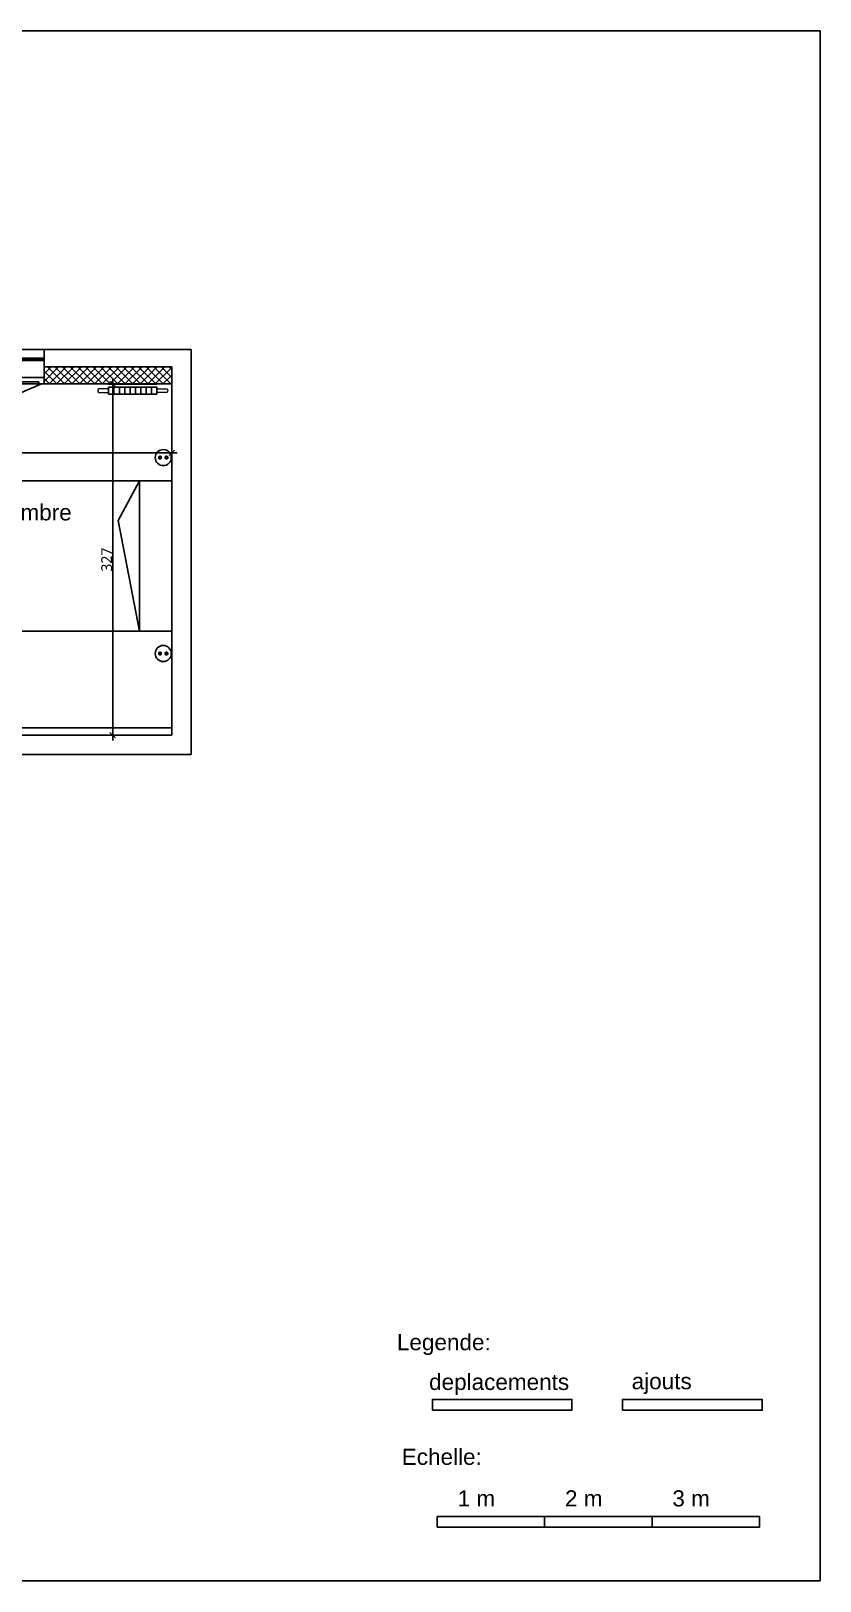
# Model space of a CAD drawing. Header units: centimetres. Extents: x -1838 to 162, y -111 to 1332.
# Drawn here: x -573 to 162, y -111 to 1332 of the extents above; entities that cross this region are included whole.
import ezdxf

# ---------------------------------------------------------------- set-up
doc = ezdxf.new("R2010")
doc.units = ezdxf.units.CM
for name, color, linetype, lineweight in [('CHAUFFAGE_CHAUFFAGE_MOD', 102, 'Continuous', 25), ('COTATIONS_COTATIONS_MOD', 7, 'Continuous', 35), ('ELECTRICITE_PRISES16A_MOD', 102, 'Continuous', 25), ('FDPLAN_FDPLAN_FIX', 8, 'Continuous', 25)]:
    doc.layers.add(name, color=color, linetype=linetype, lineweight=lineweight)
doc.styles.add('Arial', font='arial.ttf', dxfattribs={"height": 10})
doc.styles.add('Arial_1', font='arial.ttf', dxfattribs={"height": 7.5})
doc.styles.add('Trebuchet MS', font='trebuc.ttf', dxfattribs={"height": 10})
doc.dimstyles.new('Cotes_linéaires', dxfattribs={"dimscale": 30.48, "dimtxt": 0.103095, "dimasz": 0.164042, "dimexe": 0.164042, "dimexo": 0.0625, "dimgap": 0.016404, "dimtad": 1, "dimdec": 0, "dimlfac": 100, "dimzin": 0, "dimdsep": 46, "dimtxsty": 'Trebuchet MS', "dimblk1": 'OBLIQUE', "dimblk2": 'OBLIQUE', "dimsah": 1, "dimcen": 0.09, "dimdle": 0.164042, "dimazin": 0, "dimtfac": 1, "dimtdec": 4, "dimtix": 1, "dimtmove": 0, "dimatfit": 3, "dimfxl": 1, "dimtvp": 1, "dimtolj": 1, "dimtzin": 0, "dimarcsym": 0})
doc.dimstyles.new('Cotes_linéaires_6', dxfattribs={"dimscale": 30.48, "dimtxt": 0.103095, "dimasz": 0.164042, "dimexe": 0.164042, "dimexo": 0.0625, "dimgap": 0.016404, "dimtad": 1, "dimdec": 0, "dimlfac": 100, "dimzin": 0, "dimdsep": 46, "dimtxsty": 'Trebuchet MS', "dimblk1": 'OBLIQUE', "dimblk2": 'OBLIQUE', "dimsah": 1, "dimcen": 0.09, "dimdle": 0.164042, "dimazin": 0, "dimtfac": 1, "dimtdec": 4, "dimtix": 1, "dimtmove": 0, "dimatfit": 3, "dimfxl": 1, "dimtvp": 1, "dimtolj": 1, "dimtzin": 0, "dimarcsym": 0})

# ---------------------------------------------------------------- blocks, each defined once
blk = doc.blocks.new('Fenêtre simple-all vitrée_VR ext - Fenêtre simple-all vitrée_VR ext-2813168-A_B-Niveau 1 - 1_50')
at = {"layer": 'FDPLAN_FDPLAN_FIX'}
for p, q in [((-0.475, 0.16), (0.394, 0.533)), ((-0.5, 0.16), (0.5, 0.16)), ((-0.45, 0.14), (-0.45, 0.16)), ((-0.45, 0.16), (0.45, 0.16)), ((0.45, 0.16), (0.45, 0.14)), ((0.5, 0.1), (-0.5, 0.1)), ((0.45, 0.14), (-0.45, 0.14)), ((-0.5, -0.06), (0.5, -0.06)), ((-0.5, -0.08), (-0.5, -0.07)), ((-0.5, -0.07), (0.5, -0.07)), ((-0.5, -0.08), (0.5, -0.08)), ((0.5, -0.08), (0.5, -0.07))]:
    blk.add_line(p, q, dxfattribs=at)
blk.add_arc((-0.696, 0.101), 1.173, 2.9002, 21.6053, dxfattribs=at)
blk = doc.blocks.new('LIT PMR 90 - LIT PMR 90-V1-A_B-Niveau 1 - 1_50')
for p, q in [((0.9, 1.9), (0.9, 3.1)), ((0.9, 3.1), (2.3, 3.1)), ((2.3, 1.9), (2.3, 3.1)), ((0, 0), (0, 1.9)), ((0, 1.9), (0.9, 1.9)), ((0.9, 1.9), (2.3, 1.9)), ((0.9, 1.9), (0.9, 0)), ((2.3, 1.9), (3.2, 1.9)), ((2.3, 1.9), (2.3, 0)), ((3.2, 1.9), (3.2, 0)), ((0.9, 0.3), (1.929, 0.5)), ((2.3, 0.3), (1.929, 0.5)), ((0.9, 0.3), (2.3, 0.3)), ((0, 0), (3.2, 0))]:
    blk.add_line(p, q)
blk = doc.blocks.new('_Oblique')
at = {"color": 0, "linetype": 'ByBlock', "lineweight": -2}
blk.add_line((-0.5, -0.5), (0.5, 0.5), dxfattribs=at)
blk = doc.blocks.new('*D48')
at = {"layer": 'COTATIONS_COTATIONS_MOD', "color": 0, "lineweight": -2, "transparency": 16777216}
for p, q in [((-784.1, 939.4), (-436.5, 939.4)), ((-779.1, 944), (-779.1, 934.4)), ((-441.5, 942.5), (-441.5, 934.4))]:
    blk.add_line(p, q, dxfattribs=at)
at = {"layer": 'Defpoints', "color": 0, "transparency": 16777216}
for p in [(-779.1, 945.9), (-441.5, 944.4), (-441.5, 939.4)]:
    blk.add_point(p, dxfattribs=at)
at = {"layer": 'COTATIONS_COTATIONS_MOD', "color": 0, "lineweight": -2, "transparency": 16777216, "xscale": 5, "yscale": 5, "zscale": 5, "rotation": 180}
blk.add_blockref('_Oblique', (-779.1, 939.4), dxfattribs=at)
at = {"layer": 'COTATIONS_COTATIONS_MOD', "color": 0, "lineweight": -2, "transparency": 16777216, "xscale": 5, "yscale": 5, "zscale": 5}
blk.add_blockref('_Oblique', (-441.5, 939.4), dxfattribs=at)
at = {"layer": 'COTATIONS_COTATIONS_MOD', "color": 0, "transparency": 16777216, "insert": (-610.3, 945), "char_height": 10, "width": 26.42, "attachment_point": 5, "style": 'Trebuchet MS'}
blk.add_mtext('\\A1;338', dxfattribs=at)
blk = doc.blocks.new('*D49')
at = {"layer": 'COTATIONS_COTATIONS_MOD', "color": 0, "lineweight": -2, "transparency": 16777216}
for p, q in [((-493.5, 1003.4), (-501.6, 1003.4)), ((-496.6, 1008.4), (-496.6, 671.4)), ((-493.5, 676.4), (-501.6, 676.4))]:
    blk.add_line(p, q, dxfattribs=at)
at = {"layer": 'Defpoints', "color": 0, "transparency": 16777216}
for p in [(-491.6, 1003.4), (-496.6, 676.4), (-491.6, 676.4)]:
    blk.add_point(p, dxfattribs=at)
at = {"layer": 'COTATIONS_COTATIONS_MOD', "color": 0, "lineweight": -2, "transparency": 16777216, "xscale": 5, "yscale": 5, "zscale": 5}
for p, rotation in [((-496.6, 1003.4), 90), ((-496.6, 676.4), 270)]:
    blk.add_blockref('_Oblique', p, dxfattribs=dict(at, rotation=rotation))
at = {"layer": 'COTATIONS_COTATIONS_MOD', "color": 0, "transparency": 16777216, "insert": (-502.2, 839.9), "char_height": 10, "width": 26.42, "attachment_point": 5, "rotation": 90, "style": 'Trebuchet MS'}
blk.add_mtext('\\A1;327', dxfattribs=at)
blk = doc.blocks.new('xo.REGG-11H-750-9')
at = {"lineweight": 5, "ltscale": 0.01, "flags": 128}
for points in [[(-0.23, 0.042), (-0.32, 0.042, -0.308535), (-0.32, 0.075), (-0.23, 0.075, -0.308535)], [(0.23, 0.042), (0.32, 0.042, 0.308535), (0.32, 0.075), (0.23, 0.075, 0.308535)]]:
    blk.add_lwpolyline(points, format="xyb", close=True, dxfattribs=at)
at = {"linetype": 'ByBlock', "lineweight": -2, "ltscale": 0.01, "flags": 128}
for points in [[(-0.225, 0.09), (-0.175, 0.09), (-0.175, 0.027), (-0.225, 0.027)], [(-0.175, 0.09), (-0.125, 0.09), (-0.125, 0.027), (-0.175, 0.027)], [(-0.125, 0.09), (-0.075, 0.09), (-0.075, 0.027), (-0.125, 0.027)], [(-0.075, 0.09), (-0.025, 0.09), (-0.025, 0.027), (-0.075, 0.027)], [(-0.025, 0.09), (0.025, 0.09), (0.025, 0.027), (-0.025, 0.027)], [(0.025, 0.09), (0.075, 0.09), (0.075, 0.027), (0.025, 0.027)], [(0.075, 0.09), (0.125, 0.09), (0.125, 0.027), (0.075, 0.027)], [(0.125, 0.09), (0.175, 0.09), (0.175, 0.027), (0.125, 0.027)], [(0.175, 0.09), (0.225, 0.09), (0.225, 0.027), (0.175, 0.027)]]:
    blk.add_lwpolyline(points, close=True, dxfattribs=at)
at = {"lineweight": 5, "ltscale": 0.01, "flags": 128}
blk.add_lwpolyline([(-0.225, 0), (0.225, 0)], dxfattribs=at)
blk = doc.blocks.new('xo.PC')
at = {"color": 0, "linetype": 'ByBlock', "lineweight": 5, "ltscale": 0.01, "const_width": 0.02}
for points in [[(-0.04, 0, 1), (-0.02, 0, 1)], [(0.02, 0, 1), (0.04, 0, 1)]]:
    blk.add_lwpolyline(points, format="xyb", close=True, dxfattribs=at)
at = {"color": 0, "linetype": 'ByBlock', "lineweight": -2, "ltscale": 0.01}
blk.add_circle((0, 0), 0.075, dxfattribs=at)

msp = doc.modelspace()

# ---------------------------------------------------------------- hatches: boundary and pattern name
at = {"layer": 'FDPLAN_FDPLAN_FIX'}
h = msp.add_hatch(dxfattribs=at)
h.set_pattern_fill('FP_11', color=256, scale=100, angle=45, style=0, pattern_type=2)
h.set_pattern_definition([(45, (-736.0277, 1035.3866), (-3.535534, 3.535534), []), (135, (-736.0277, 1035.3866), (-3.535534, -3.535534), [])])
h.paths.add_polyline_path([(-441.5, 1003.4), (-441.5, 1019.4), (-560.5, 1019.4), (-560.5, 1003.4)], flags=0)
h.paths.add_polyline_path([(-1062.5, 1003.4), (-960.5, 1003.4), (-960.5, 1019.4), (-1062.5, 1019.4)], flags=0)
h.paths.add_polyline_path([(-660.5, 1003.4), (-660.5, 1019.4), (-860.5, 1019.4), (-860.5, 1003.4), (-779.1, 1003.4)], flags=0)

# ---------------------------------------------------------------- linework, layer by layer
msp.add_lwpolyline([(-1837.8, 1332), (162.2, 1332), (162.2, -110.8), (-1837.8, -110.8)], close=True)
msp.add_lwpolyline([(-1837.8, 1332), (162.2, 1332), (162.2, -110.8), (-1837.8, -110.8)], close=True)
for p, q in [((-660.5, 1035.4), (-560.5, 1035.4)), ((-560.5, 1035.4), (-423.5, 1035.4)), ((-560.5, 1027.4), (-560.5, 1035.4)), ((-560.5, 1019.4), (-560.5, 1026.4)), ((-423.5, 1035.4), (-423.5, 658.4)), ((-560.5, 1003.4), (-560.5, 1019.4)), ((-441.5, 1019.4), (-560.5, 1019.4)), ((-441.5, 676.4), (-441.5, 1019.4)), ((-441.5, 1003.4), (-560.5, 1003.4)), ((-608.5, 676.4), (-441.5, 676.4)), ((-423.5, 658.4), (-590.5, 658.4))]:
    msp.add_line(p, q, dxfattribs=at)
for points in [[(-198.9, 48.2), (-198.9, 58.2), (-68.9, 58.2), (-68.9, 48.2)], [(-21.7, 48.2), (-21.7, 58.2), (108.3, 58.2), (108.3, 48.2)], [(-194.3, -60.8), (-194.3, -50.8), (-94.3, -50.8), (-94.3, -60.8)], [(-94.3, -60.8), (-94.3, -50.8), (5.7, -50.8), (5.7, -60.8)], [(5.7, -60.8), (5.7, -50.8), (105.7, -50.8), (105.7, -60.8)]]:
    msp.add_lwpolyline(points, close=True, dxfattribs=at)

# ---------------------------------------------------------------- block references
at = {"layer": 'CHAUFFAGE_CHAUFFAGE_MOD', "ltscale": 50, "xscale": 100, "yscale": 100, "zscale": 100, "rotation": 180}
msp.add_blockref('xo.REGG-11H-750-9', (-477.9, 1003), dxfattribs=at)
at = {"layer": 'ELECTRICITE_PRISES16A_MOD', "ltscale": 50, "xscale": 100, "yscale": 100, "zscale": 100}
for p in [(-449.5, 934.9), (-449.5, 752.5)]:
    msp.add_blockref('xo.PC', p, dxfattribs=at)
at = {"layer": 'FDPLAN_FDPLAN_FIX'}
for name, p, xscale, yscale, zscale, rotation in [('Fenêtre simple-all vitrée_VR ext - Fenêtre simple-all vitrée_VR ext-2813168-A_B-Niveau 1 - 1_50', (-610.5, 1019.4), 100, 100, 100, 180), ('LIT PMR 90 - LIT PMR 90-V1-A_B-Niveau 1 - 1_50', (-441.5, 683.4), 100.0000000000002, 100.0000000000002, 100.0000000000002, 89.99999999999918)]:
    msp.add_blockref(name, p, dxfattribs=dict(at, xscale=xscale, yscale=yscale, zscale=zscale, rotation=rotation))

# ---------------------------------------------------------------- texts
at = {"layer": 'FDPLAN_FDPLAN_FIX', "insert": (-575.5, 891.4), "char_height": 15, "width": 120.83, "attachment_point": 2, "line_spacing_factor": 0.941778, "style": 'Arial_1'}
msp.add_mtext('chambre', dxfattribs=at)
at = {"layer": 'FDPLAN_FDPLAN_FIX', "lineweight": 13, "char_height": 15, "width": 124.87, "attachment_point": 2, "line_spacing_factor": 0.941778, "style": 'Arial'}
for s, insert in [('Legende:', (-188.2, 119)), ('deplacements', (-136.7, 82)), ('ajouts', (14.7, 82.7)), ('Echelle:', (-190.1, 12.3)), ('1 m', (-157.9, -26.4)), ('2 m', (-57.9, -26.4)), ('3 m', (42.1, -26.4))]:
    msp.add_mtext(s, dxfattribs=dict(at, insert=insert))

# ---------------------------------------------------------------- dimensions: what is measured, and where the dimension line sits
at = {"layer": 'COTATIONS_COTATIONS_MOD'}
dim = msp.add_linear_dim(base=(-496.6, 676.4), p1=(-491.6, 1003.4), p2=(-491.6, 676.4), angle=90, dimstyle='Cotes_linéaires_6', override={"dimscale": 30.48, "dimlfac": 1, "dimpost": '<>', "dimfxl": 3.27}, dxfattribs=at)
dim.commit()
dim.dimension.update_dxf_attribs({"geometry": '*D49', "text_midpoint": (-502.2, 839.9)})
dim = msp.add_linear_dim(base=(-441.5, 939.4), p1=(-779.1, 945.9), p2=(-441.5, 944.4), dimstyle='Cotes_linéaires', override={"dimscale": 30.48, "dimlfac": 1, "dimpost": '<>', "dimfxl": 3.296228}, dxfattribs=at)
dim.commit()
dim.dimension.update_dxf_attribs({"geometry": '*D48', "text_midpoint": (-610.3, 945)})

doc.saveas('drawing.dxf')
